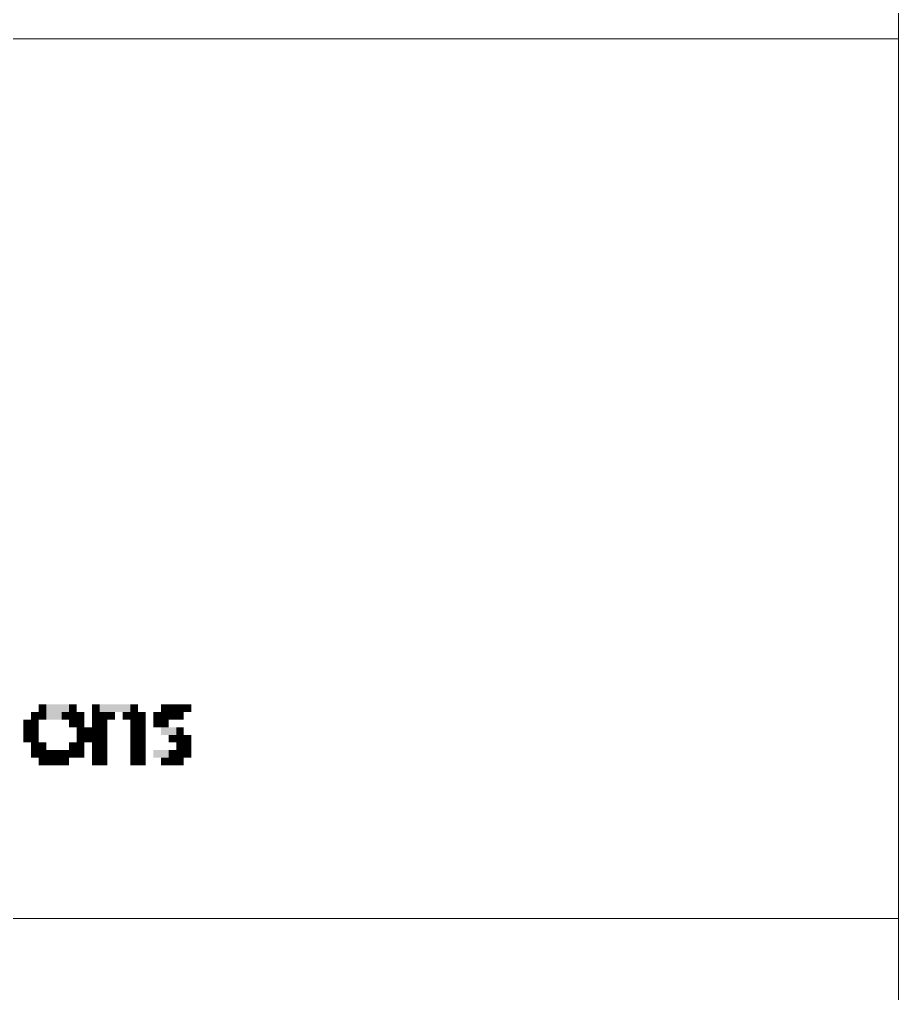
# Paper-space layout '01 Plans' of a CAD drawing. Header units: millimetres. Extents: x 5 to 415, y 7 to 290.
# Drawn here: x 392 to 415, y 60.04 to 85.5 of the extents above; entities that cross this region are included whole.
import ezdxf

# ---------------------------------------------------------------- set-up
doc = ezdxf.new("R2010")
doc.units = ezdxf.units.MM
doc.layers.add('BRANDING', color=7, linetype='Continuous')
doc.layers.add('SHEET', color=7, linetype='Continuous')

# ---------------------------------------------------------------- blocks, each defined once
blk = doc.blocks.new('SHEET_01')
at = {"layer": 'BRANDING'}
for points in [[(392.5, 67.6), (392.7, 67.6), (392.5, 67.4), (392.7, 67.4)], [(392.7, 67.6), (393.3, 67.6), (392.7, 67.4), (393.3, 67.4)], [(393.3, 67.6), (393.5, 67.6), (393.3, 67.4), (393.5, 67.4)], [(393.9, 67.6), (394.1, 67.6), (393.9, 67.4), (394.1, 67.4)], [(394.1, 67.6), (394.5, 67.6), (394.1, 67.4), (394.5, 67.4)], [(394.5, 67.6), (394.9, 67.6), (394.5, 67.4), (394.9, 67.4)], [(394.9, 67.6), (395.1, 67.6), (394.9, 67.4), (395.1, 67.4)], [(395.7, 67.6), (395.9, 67.6), (395.7, 67.4), (395.9, 67.4)], [(395.9, 67.6), (396.1, 67.6), (395.9, 67.4), (396.1, 67.4)], [(396.1, 67.6), (396.3, 67.6), (396.1, 67.4), (396.3, 67.4)], [(396.3, 67.6), (396.5, 67.6), (396.3, 67.4), (396.5, 67.4)], [(392.3, 67.4), (392.5, 67.4), (392.3, 67.2), (392.5, 67.2)], [(392.5, 67.4), (392.7, 67.4), (392.5, 67.2), (392.7, 67.2)], [(392.7, 67.4), (393.1, 67.4), (392.7, 67.2), (393.1, 67.2)], [(393.1, 67.4), (393.3, 67.4), (393.1, 67.2), (393.3, 67.2)], [(393.3, 67.4), (393.5, 67.4), (393.3, 67.2), (393.5, 67.2)], [(393.5, 67.4), (393.7, 67.4), (393.5, 67.2), (393.7, 67.2)], [(393.9, 67.4), (394.1, 67.4), (393.9, 67.2), (394.1, 67.2)], [(394.1, 67.4), (394.3, 67.4), (394.1, 67.2), (394.3, 67.2)], [(394.3, 67.4), (394.5, 67.4), (394.3, 67.2), (394.5, 67.2)], [(394.7, 67.4), (394.9, 67.4), (394.7, 67.2), (394.9, 67.2)], [(394.9, 67.4), (395.1, 67.4), (394.9, 67.2), (395.1, 67.2)], [(395.1, 67.4), (395.3, 67.4), (395.1, 67.2), (395.3, 67.2)], [(395.5, 67.4), (395.7, 67.4), (395.5, 67.2), (395.7, 67.2)], [(395.7, 67.4), (395.9, 67.4), (395.7, 67.2), (395.9, 67.2)], [(395.9, 67.4), (396.1, 67.4), (395.9, 67.2), (396.1, 67.2)], [(396.1, 67.4), (396.3, 67.4), (396.1, 67.2), (396.3, 67.2)], [(392.1, 67.2), (392.3, 67.2), (392.1, 67), (392.3, 67)], [(392.1, 67), (392.3, 67), (392.1, 66.8), (392.3, 66.8)], [(392.3, 67.2), (392.5, 67.2), (392.3, 67), (392.5, 67)], [(392.3, 67), (392.5, 67), (392.3, 66.8), (392.5, 66.8)], [(393.3, 67.2), (393.5, 67.2), (393.3, 67), (393.5, 67)], [(393.5, 67.2), (393.7, 67.2), (393.5, 67), (393.7, 67)], [(393.5, 67), (393.7, 67), (393.5, 66.8), (393.7, 66.8)], [(393.7, 67), (393.9, 67), (393.7, 66.8), (393.9, 66.8)], [(393.9, 67.2), (394.1, 67.2), (393.9, 67), (394.1, 67)], [(393.9, 67), (394.1, 67), (393.9, 66.8), (394.1, 66.8)], [(394.1, 67.2), (394.3, 67.2), (394.1, 67), (394.3, 67)], [(394.1, 67), (394.3, 67), (394.1, 66.8), (394.3, 66.8)], [(394.9, 67.2), (395.1, 67.2), (394.9, 67), (395.1, 67)], [(394.9, 67), (395.1, 67), (394.9, 66.8), (395.1, 66.8)], [(395.1, 67.2), (395.3, 67.2), (395.1, 67), (395.3, 67)], [(395.1, 67), (395.3, 67), (395.1, 66.8), (395.3, 66.8)], [(395.5, 67.2), (395.7, 67.2), (395.5, 67), (395.7, 67)], [(395.7, 67.2), (395.9, 67.2), (395.7, 67), (395.9, 67)], [(395.7, 67), (396.1, 67), (395.7, 66.8), (396.1, 66.8)], [(396.1, 67), (396.3, 67), (396.1, 66.8), (396.3, 66.8)], [(392.1, 66.8), (392.3, 66.8), (392.1, 66.6), (392.3, 66.6)], [(392.3, 66.8), (392.5, 66.8), (392.3, 66.6), (392.5, 66.6)], [(393.5, 66.8), (393.7, 66.8), (393.5, 66.6), (393.7, 66.6)], [(393.7, 66.8), (393.9, 66.8), (393.7, 66.6), (393.9, 66.6)], [(393.9, 66.8), (394.1, 66.8), (393.9, 66.6), (394.1, 66.6)], [(394.1, 66.8), (394.3, 66.8), (394.1, 66.6), (394.3, 66.6)], [(394.9, 66.8), (395.1, 66.8), (394.9, 66.6), (395.1, 66.6)], [(395.1, 66.8), (395.3, 66.8), (395.1, 66.6), (395.3, 66.6)], [(395.9, 66.8), (396.1, 66.8), (395.9, 66.6), (396.1, 66.6)], [(396.1, 66.8), (396.3, 66.8), (396.1, 66.6), (396.3, 66.6)], [(396.3, 66.8), (396.5, 66.8), (396.3, 66.6), (396.5, 66.6)], [(392.3, 66.6), (392.5, 66.6), (392.3, 66.4), (392.5, 66.4)], [(392.5, 66.6), (392.7, 66.6), (392.5, 66.4), (392.7, 66.4)], [(393.3, 66.6), (393.5, 66.6), (393.3, 66.4), (393.5, 66.4)], [(393.5, 66.6), (393.7, 66.6), (393.5, 66.4), (393.7, 66.4)], [(393.9, 66.6), (394.1, 66.6), (393.9, 66.4), (394.1, 66.4)], [(394.1, 66.6), (394.3, 66.6), (394.1, 66.4), (394.3, 66.4)], [(394.9, 66.6), (395.1, 66.6), (394.9, 66.4), (395.1, 66.4)], [(395.1, 66.6), (395.3, 66.6), (395.1, 66.4), (395.3, 66.4)], [(396.1, 66.6), (396.3, 66.6), (396.1, 66.4), (396.3, 66.4)], [(396.3, 66.6), (396.5, 66.6), (396.3, 66.4), (396.5, 66.4)], [(392.3, 66.4), (392.5, 66.4), (392.3, 66.2), (392.5, 66.2)], [(392.5, 66.4), (392.7, 66.4), (392.5, 66.2), (392.7, 66.2)], [(392.7, 66.4), (392.9, 66.4), (392.7, 66.2), (392.9, 66.2)], [(392.9, 66.4), (393.1, 66.4), (392.9, 66.2), (393.1, 66.2)], [(393.1, 66.4), (393.3, 66.4), (393.1, 66.2), (393.3, 66.2)], [(393.3, 66.4), (393.5, 66.4), (393.3, 66.2), (393.5, 66.2)], [(393.5, 66.4), (393.7, 66.4), (393.5, 66.2), (393.7, 66.2)], [(393.9, 66.4), (394.1, 66.4), (393.9, 66.2), (394.1, 66.2)], [(394.1, 66.4), (394.3, 66.4), (394.1, 66.2), (394.3, 66.2)], [(394.9, 66.4), (395.1, 66.4), (394.9, 66.2), (395.1, 66.2)], [(395.1, 66.4), (395.3, 66.4), (395.1, 66.2), (395.3, 66.2)], [(395.5, 66.4), (395.9, 66.4), (395.5, 66.2), (395.9, 66.2)], [(395.9, 66.4), (396.1, 66.4), (395.9, 66.2), (396.1, 66.2)], [(396.1, 66.4), (396.3, 66.4), (396.1, 66.2), (396.3, 66.2)], [(396.3, 66.4), (396.5, 66.4), (396.3, 66.2), (396.5, 66.2)], [(392.5, 66.2), (392.7, 66.2), (392.5, 66), (392.7, 66)], [(392.7, 66.2), (392.9, 66.2), (392.7, 66), (392.9, 66)], [(392.9, 66.2), (393.1, 66.2), (392.9, 66), (393.1, 66)], [(393.1, 66.2), (393.3, 66.2), (393.1, 66), (393.3, 66)], [(393.9, 66.2), (394.1, 66.2), (393.9, 66), (394.1, 66)], [(394.1, 66.2), (394.3, 66.2), (394.1, 66), (394.3, 66)], [(394.9, 66.2), (395.1, 66.2), (394.9, 66), (395.1, 66)], [(395.1, 66.2), (395.3, 66.2), (395.1, 66), (395.3, 66)], [(395.7, 66.2), (395.9, 66.2), (395.7, 66), (395.9, 66)], [(395.9, 66.2), (396.1, 66.2), (395.9, 66), (396.1, 66)], [(396.1, 66.2), (396.3, 66.2), (396.1, 66), (396.3, 66)]]:
    blk.add_solid(points, dxfattribs=at)
at = {"layer": 'SHEET', "lineweight": 18}
for p, q in [((415, 290), (415, 7)), ((342, 85), (415, 85)), ((342, 62), (415, 62))]:
    blk.add_line(p, q, dxfattribs=at)

psp = doc.layouts.new('01 Plans')

# ---------------------------------------------------------------- block references
psp.add_blockref('SHEET_01', (0, 0))

doc.saveas('drawing.dxf')
